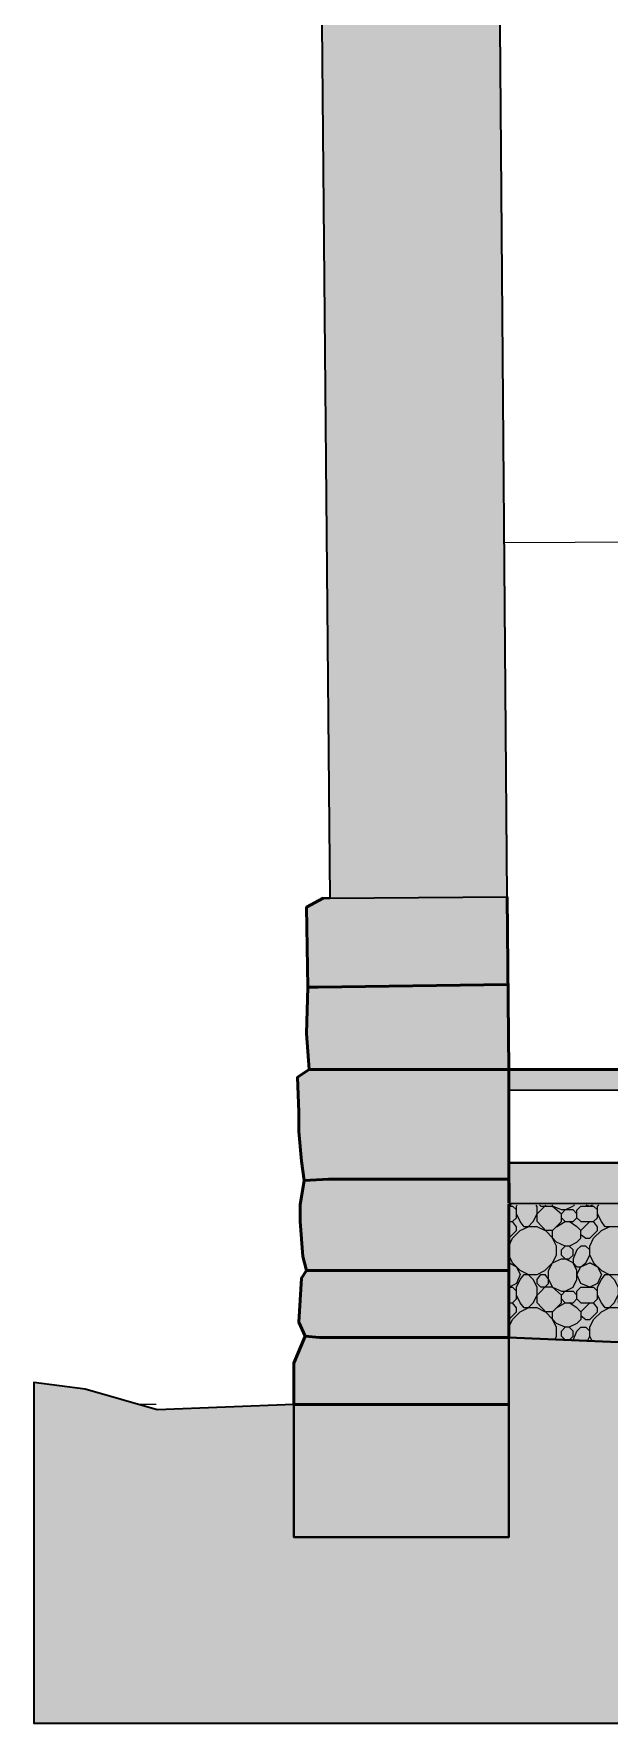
# Model space of a CAD drawing. Header units: millimetres. Extents: x 547603 to 562803, y -796635 to -788200.
# Drawn here: x 547603 to 549023, y -796635 to -792468 of the extents above; entities that cross this region are included whole.
import ezdxf

# ---------------------------------------------------------------- set-up
doc = ezdxf.new("R2010")
doc.units = ezdxf.units.MM
for name, color, linetype, lineweight in [('A-ALV-___-___-EXI', 250, 'Continuous', 35), ('A-BAS-___-___-EXI', 250, 'Continuous', 35), ('A-PIS-___-___-EXI', 250, 'Continuous', 25)]:
    doc.layers.add(name, color=color, linetype=linetype, lineweight=lineweight)

msp = doc.modelspace()

# ---------------------------------------------------------------- hatches: boundary and pattern name
at = {"layer": 'A-ALV-___-___-EXI'}
h = msp.add_hatch(color=11, dxfattribs=at)
h.paths.add_polyline_path([(557138.8, -794600.1), (557539.2, -794597), (557539.2, -790968), (557739.4, -790955.3), (557748.9, -790872.7), (557138.8, -790599.4), (557138.8, -792536.9)])
h.paths.add_polyline_path([(548333.4, -794600.1), (548771.6, -794597), (548749.7, -791937.2), (548695.7, -791937.2), (548702, -790634.4), (548063.3, -790917.2), (548063.3, -791006.2), (548193.6, -791006.2), (548193.6, -791095.1), (548301.6, -791095.1), (548314.7, -792536.9)])
at = {"layer": 'A-BAS-___-___-EXI', "transparency": 33554636}
msp.add_hatch(color=9, dxfattribs=at).paths.add_polyline_path([(548775.1, -796176.3), (548775.1, -795683.7), (549296.2, -795706), (549820.6, -795715.5), (550341.7, -795712.3), (551908.3, -795645.6), (552953.8, -795610.6), (553999.2, -795578.9), (554523.5, -795572.5), (555044.7, -795575.7), (556090.1, -795601.1), (556614.5, -795597.9), (557138.8, -795588.4), (557685.3, -795588.4), (557685.3, -795184.8), (561406.4, -795184.8), (561406.4, -795632.9), (561555.8, -795632.9), (561555.8, -795035.5), (557539.2, -795035.5), (557539.2, -794597), (557138.8, -794600.1), (557138.8, -795353.3), (548777.8, -795353.3), (548771.6, -794597), (548317.3, -794600.3), (548276.2, -794622.4), (548279.4, -794819.4), (548276.2, -794933.8), (548282.6, -795022.8), (548254, -795041.8), (548257.1, -795127.6), (548257.1, -795175.3), (548263.5, -795248.4), (548269.8, -795296.1), (548260.3, -795356.4), (548260.3, -795397.7), (548266.7, -795483.5), (548276.2, -795518.5), (548263.5, -795537.6), (548257.1, -795645.6), (548273, -795680.6), (548244.4, -795747.3), (548244.4, -796176.3)])
at = {"layer": 'A-BAS-___-___-EXI', "true_color": 0xcb9898}
msp.add_hatch(color=253, dxfattribs=at).paths.add_polyline_path([(560249.5, -796634.9), (562802.5, -796634.9), (562802.5, -795250.7), (562483.7, -795286.5), (562432.8, -795242), (562210.4, -795251.6), (561860.8, -795226.1), (561555.8, -795232.5), (561555.8, -795632.9), (561406.4, -795632.9), (561406.4, -795184.8), (557685.3, -795184.8), (557685.3, -795588.4), (557138.8, -795588.4), (556614.5, -795597.9), (556090.1, -795601.1), (555044.7, -795575.7), (554523.5, -795572.5), (553999.2, -795578.9), (552953.8, -795610.6), (551908.3, -795645.6), (550341.7, -795712.3), (549820.6, -795715.5), (549258, -795704.3), (548775.1, -795683.7), (548775.1, -796176.3), (548244.4, -796176.3), (548244.4, -795849), (547907.6, -795861.7), (547729.6, -795810.8), (547602.5, -795794.9), (547602.5, -796634.9), (558051.2, -796634.9)])
at = {"layer": 'A-PIS-___-___-EXI', "true_color": 0xc19a82, "transparency": 33554636}
h = msp.add_hatch(color=33, dxfattribs=at)
h.paths.add_polyline_path([(555852.9, -795353.3), (557138.8, -795353.3), (557138.8, -795251.6), (556836.9, -795251.6), (556836.9, -795073.6), (557138.8, -795073.6), (557138.8, -795022.8), (548775.5, -795022.8), (548775.5, -795073.6), (549102.4, -795073.6), (549102.4, -795251.6), (548777, -795251.6), (548777.8, -795353.3), (553654.6, -795353.3)])
h.paths.add_polyline_path([(550503.8, -795251.6), (550503.8, -795073.6), (550904.1, -795073.6), (550904.1, -795251.6)])
h.paths.add_polyline_path([(551333.5, -795251.6), (551333.5, -795073.6), (551719, -795073.6), (551719, -795251.6), (551456.3, -795251.6)])
h.paths.add_polyline_path([(552483.5, -795251.6), (552083.1, -795251.6), (552083.1, -795073.6), (552483.5, -795073.6)])
h.paths.add_polyline_path([(553214.3, -795251.6), (552813.9, -795251.6), (552813.9, -795073.6), (553214.3, -795073.6)])
h.paths.add_polyline_path([(549772.9, -795251.6), (549372.5, -795251.6), (549372.5, -795073.6), (549772.9, -795073.6)])
h.paths.add_polyline_path([(553637, -795251.6), (553637, -795073.6), (554037.4, -795073.6), (554037.4, -795251.6), (553654.6, -795251.6)])
h.paths.add_polyline_path([(556338, -795251.6), (555937.6, -795251.6), (555937.6, -795073.6), (556338, -795073.6)])
h.paths.add_polyline_path([(555626.2, -795251.6), (555225.8, -795251.6), (555225.8, -795073.6), (555626.2, -795073.6)])
h.paths.add_polyline_path([(554835, -795251.6), (554437.7, -795251.6), (554437.7, -795073.6), (554835, -795073.6)])
h.paths.add_polyline_path([(561381, -795035.5), (561555.8, -795035.5), (561555.8, -794937), (561546.2, -794937), (561546.2, -794539.8), (561568.5, -794539.8), (561568.5, -794501.6), (561368.3, -794501.6), (561368.3, -794539.8), (561387.4, -794539.8), (561387.4, -794937), (561381, -794937)])

# ---------------------------------------------------------------- linework, layer by layer
at = {"layer": 'A-ALV-___-___-EXI', "color": 252, "lineweight": 9}
msp.add_line((548764.4, -793723.1), (549458.3, -793719.9), dxfattribs=at)
at = {"layer": 'A-ALV-___-___-EXI', "color": 8, "lineweight": 50}
for p, q in [((548304.8, -794819.4), (548771.9, -794813)), ((548330.2, -795292.9), (548775.1, -795292.9)), ((548311.2, -795518.5), (548775.1, -795518.5))]:
    msp.add_line(p, q, dxfattribs=at)
at = {"layer": 'A-ALV-___-___-EXI', "color": 9, "lineweight": 9}
for p, q in [((548794.7, -795359.1), (548796.3, -795357.5)), ((548844.9, -795359.5), (548842.6, -795357.2)), ((548778.3, -795683.7), (548775.1, -795680.6))]:
    msp.add_line(p, q, dxfattribs=at)
at = {"layer": 'A-ALV-___-___-EXI', "color": 18, "lineweight": 9}
msp.add_line((547904.4, -795849), (547863.1, -795849), dxfattribs=at)
at = {"layer": 'A-ALV-___-___-EXI', "color": 32, "lineweight": 9}
msp.add_line((548199.9, -795850.6), (548199.9, -795849), dxfattribs=at)
at = {"layer": 'A-ALV-___-___-EXI'}
msp.add_lwpolyline([(548317.5, -794600.1), (548333.4, -794600.1), (548771.6, -794597), (548749.7, -791937.2), (548695.8, -791937.2)], dxfattribs=at)
at = {"layer": 'A-ALV-___-___-EXI', "color": 8, "lineweight": 50, "flags": 128}
for points in [[(548775.1, -795849), (548244.4, -795849), (548244.4, -795747.3), (548273, -795680.6), (548308, -795683.7), (548273, -795680.6), (548257.1, -795645.6), (548263.5, -795537.6), (548276.2, -795518.5), (548311.2, -795518.5), (548276.2, -795518.5), (548266.7, -795483.5), (548260.3, -795397.7), (548260.3, -795356.4), (548269.8, -795296.1), (548330.2, -795292.9), (548269.8, -795296.1), (548263.5, -795248.4), (548257.1, -795175.3), (548257.1, -795127.6), (548254, -795041.8), (548282.6, -795022.8), (548298.4, -795022.8), (548282.6, -795022.8), (548276.2, -794933.8), (548279.4, -794819.4), (548304.8, -794819.4), (548279.4, -794819.4), (548276.2, -794622.4), (548317.3, -794600.3)], [(548771.6, -794597), (548775.1, -795022.8), (548298.4, -795022.8)]]:
    msp.add_lwpolyline(points, dxfattribs=at)
at = {"layer": 'A-ALV-___-___-EXI', "color": 238, "lineweight": 50}
msp.add_lwpolyline([(548775.1, -795351.4), (548775.1, -795022.8), (548775.1, -794997.3)], dxfattribs=at)
at = {"layer": 'A-ALV-___-___-EXI', "color": 8, "lineweight": 50}
msp.add_lwpolyline([(548308, -795683.7), (548775.1, -795683.7), (548775.1, -795354.1)], dxfattribs=at)
at = {"layer": 'A-ALV-___-___-EXI', "color": 9, "lineweight": 9, "flags": 128}
for points in [[(548781.5, -795356.4), (548775.1, -795359.6), (548784.6, -795359.6), (548794.2, -795369.1)], [(548851.4, -795356.4), (548854.5, -795359.6), (548883.1, -795359.6), (548883.1, -795356.4)]]:
    msp.add_lwpolyline(points, dxfattribs=at)
at = {"layer": 'A-BAS-___-___-EXI', "color": 9, "lineweight": 9}
for p, q in [((548883.3, -795359.8), (548905.4, -795378.7)), ((548883.1, -795420), (548905.4, -795397.7)), ((548892.7, -795410.4), (548914.9, -795397.7)), ((548943.5, -795410.4), (548924.4, -795397.7)), ((548953, -795420), (548944.1, -795411)), ((548892.7, -795610.6), (548914.9, -795597.9)), ((548981.3, -795692.5), (548975.3, -795680.6))]:
    msp.add_line(p, q, dxfattribs=at)
at = {"layer": 'A-BAS-___-___-EXI'}
msp.add_lwpolyline([(548301.6, -791095.1), (548333.4, -794600.1), (548317.3, -794600.3), (548276.2, -794622.4), (548279.4, -794819.4), (548276.2, -794933.8), (548282.6, -795022.8), (548254, -795041.8), (548257.1, -795127.6), (548257.1, -795175.3), (548263.5, -795248.4), (548269.8, -795296.1), (548260.3, -795356.4), (548260.3, -795397.7), (548266.7, -795483.5), (548276.2, -795518.5), (548263.5, -795537.6), (548257.1, -795645.6), (548273, -795680.6), (548244.4, -795747.3), (548244.4, -796176.3), (548775.1, -796176.3), (548775.1, -795683.7), (549296.2, -795706), (548775.1, -795683.7), (548775.1, -796176.3), (548244.4, -796176.3), (548244.4, -795849), (547907.6, -795861.7), (547729.6, -795810.8), (547602.5, -795794.9), (547602.5, -796634.9), (562802.5, -796634.9)], dxfattribs=at)
at = {"layer": 'A-BAS-___-___-EXI', "color": 33, "lineweight": 9}
msp.add_lwpolyline([(552083.1, -795251.6), (551719, -795251.6), (551333.5, -795251.6), (550904.1, -795251.6), (550503.8, -795251.6), (549772.9, -795251.6), (549372.5, -795251.6), (549102.4, -795251.6), (548777, -795251.6), (548775.1, -795251.6)], dxfattribs=at)
at = {"layer": 'A-BAS-___-___-EXI', "color": 9, "lineweight": 9, "flags": 128}
for points in [[(548775.1, -795458.1), (548784.6, -795439), (548803.7, -795420), (548822.8, -795410.4), (548835.5, -795397.7), (548845, -795378.7), (548866.6, -795357.1)], [(548775.1, -795397.7), (548784.6, -795397.7), (548794.2, -795388.2), (548794.2, -795359.6)], [(548924.4, -795458.1), (548914.9, -795458.1), (548892.7, -795448.6), (548845, -795397.7), (548845, -795359.6)], [(548943.5, -795378.7), (548934, -795369.1), (548905.4, -795369.1), (548883.5, -795359.8)], [(548905.4, -795397.6), (548905.4, -795378.7), (548914.9, -795369.1), (548933.3, -795360)], [(548905.4, -795388.2), (548914.9, -795397.7), (548934, -795397.7), (548943.5, -795388.2), (548943.5, -795369.1)], [(548994.4, -795388.2), (548994.4, -795359.6), (548997.5, -795356.4)], [(548775.1, -795439), (548794.2, -795420), (548794.2, -795410.4), (548784.6, -795397.7)], [(548775.3, -795657.9), (548784.6, -795639.2), (548803.7, -795620.2), (548822.8, -795610.6), (548835.5, -795597.9), (548845, -795578.9), (548873.6, -795550.3), (548873.6, -795518.5), (548892.7, -795480.4), (548892.7, -795458.1), (548883.1, -795439), (548883.1, -795420), (548864.1, -795420), (548845, -795410.4), (548813.2, -795410.4), (548803.7, -795397.7), (548794.2, -795378.7)], [(548775.8, -795597.9), (548784.6, -795597.9), (548794.2, -795588.4), (548794.2, -795559.8), (548803.7, -795540.7), (548813.2, -795528), (548845, -795528), (548864.1, -795518.5), (548883.1, -795499.4), (548905.4, -795489.9), (548924.4, -795489.9), (548934, -795480.4), (548934, -795467.6), (548924.4, -795458.1), (548943.5, -795448.6), (548953, -795439), (548953, -795420), (548974.6, -795398.4)], [(548943.5, -795467.6), (548934, -795489.9), (548934, -795499.4), (548943.5, -795509), (548953, -795509), (548965.8, -795499.4), (548975.3, -795480.4), (548975.3, -795458.1), (548984.8, -795439), (549003.9, -795420), (549023, -795410.4)], [(548943.5, -795388.2), (548953, -795397.7), (548984.8, -795397.7), (548994.4, -795388.2)], [(548953, -795429.5), (548965.8, -795439), (548975.3, -795439), (548994.4, -795420), (548994.4, -795410.4), (548984.8, -795397.7)], [(548969.6, -795692), (548975.3, -795680.6), (548975.3, -795658.3), (548984.8, -795639.2), (549003.9, -795620.2), (549023, -795610.6), (549035.7, -795597.9), (549045.2, -795578.9), (549073.8, -795550.3), (549073.8, -795518.5), (549092.9, -795480.4), (549092.9, -795458.1), (549083.3, -795439), (549083.3, -795420), (549064.3, -795420), (549045.2, -795410.4), (549013.4, -795410.4), (549003.9, -795397.7), (548994.4, -795378.7)], [(548943.5, -795588.4), (548953, -795597.9), (548984.8, -795597.9), (548994.4, -795588.4), (548994.4, -795559.8), (549003.9, -795540.7), (549013.4, -795528), (549045.2, -795528), (549064.3, -795518.5), (549083.3, -795499.4), (549105.6, -795489.9), (549124.6, -795489.9), (549134.2, -795480.4), (549134.2, -795467.6), (549124.6, -795458.1), (549143.7, -795448.6), (549152.9, -795439.4)], [(548975.3, -795597.9), (548953, -795620.2), (548953, -795639.2), (548943.5, -795648.8), (548924.4, -795658.3), (548914.9, -795658.3), (548892.7, -795648.8), (548845, -795597.9), (548845, -795559.8), (548835.5, -795540.7), (548822.8, -795528), (548803.7, -795518.5), (548784.6, -795499.4), (548775.1, -795480.4)], [(548883.1, -795620.2), (548905.4, -795597.9), (548905.4, -795578.9), (548914.9, -795569.3), (548934, -795559.8), (548943.5, -795540.7), (548943.5, -795518.5), (548934, -795499.4), (548914.9, -795489.9), (548905.4, -795480.4), (548905.4, -795467.6), (548914.9, -795458.1)], [(548975.3, -795467.6), (548965.8, -795458.1), (548953, -795458.1), (548944.5, -795466.7)], [(548975.3, -795480.4), (548984.8, -795499.4), (549003.9, -795518.5), (549023, -795528), (549035.7, -795540.7), (549045.2, -795559.8), (549045.2, -795597.9), (549092.9, -795648.8), (549115.1, -795658.3), (549105.6, -795667.8), (549105.6, -795680.6), (549115.1, -795690.1), (549132.9, -795699)], [(548794.2, -795509), (548775.1, -795499.4), (548794.2, -795509), (548803.7, -795528), (548794.2, -795550.3), (548776.1, -795559.3)], [(548905.4, -795578.9), (548883.1, -795559.8), (548854.5, -795559.8), (548845, -795550.3), (548845, -795540.7), (548854.5, -795528), (548864.1, -795528), (548873.6, -795540.7), (548883.1, -795559.8), (548905.4, -795569.3), (548934, -795569.3), (548943.5, -795578.9)], [(548994.4, -795509), (548975.3, -795499.4), (548994.4, -795509), (549003.9, -795528), (548994.4, -795550.3), (548975.3, -795559.8), (548953, -795550.3), (548943.5, -795528), (548953, -795509), (548975.3, -795499.4)], [(548776.1, -795559.8), (548784.6, -795559.8), (548794.2, -795569.3)], [(548890, -795688.6), (548892.7, -795680.6), (548892.7, -795658.3), (548883.1, -795639.2), (548883.1, -795620.2), (548864.1, -795620.2), (548845, -795610.6), (548813.2, -795610.6), (548803.7, -795597.9), (548794.2, -795578.9)], [(548905.4, -795588.4), (548914.9, -795597.9), (548934, -795597.9), (548943.5, -795588.4), (548943.5, -795569.3), (548953, -795559.8), (548984.8, -795559.8), (548994.4, -795569.3)], [(549175.5, -795597.9), (549153.2, -795620.2), (549153.2, -795639.2), (549143.7, -795648.8), (549124.6, -795658.3), (549134.2, -795667.8), (549134.2, -795680.6), (549124.6, -795690.1), (549105.6, -795690.1), (549086.5, -795696.4), (549092.9, -795680.6), (549092.9, -795658.3), (549083.3, -795639.2), (549083.3, -795620.2), (549064.3, -795620.2), (549045.2, -795610.6), (549013.4, -795610.6), (549003.9, -795597.9), (548994.4, -795578.9)], [(548775.5, -795638.9), (548794.2, -795620.2), (548794.2, -795610.6), (548784.6, -795597.9)], [(548953, -795620.2), (548943.5, -795610.6), (548924.4, -795597.9)], [(548953, -795629.7), (548965.8, -795639.2), (548975.3, -795639.2), (548994.4, -795620.2), (548994.4, -795610.6), (548984.8, -795597.9)], [(548914.5, -795689.7), (548905.4, -795680.6), (548905.4, -795667.8), (548914.9, -795658.3)], [(548924.4, -795690.1), (548934, -795680.6), (548934, -795667.8), (548924.4, -795658.3)], [(548934, -795690.1), (548943.5, -795667.8), (548953, -795658.3), (548965.8, -795658.3), (548975.3, -795667.8)]]:
    msp.add_lwpolyline(points, dxfattribs=at)
at = {"layer": 'A-PIS-___-___-EXI', "color": 9, "lineweight": 9}
msp.add_line((548934, -795359.6), (548937.2, -795356.4), dxfattribs=at)
at = {"layer": 'A-PIS-___-___-EXI'}
msp.add_lwpolyline([(557138.8, -794600.1), (557138.8, -795022.8), (557138.8, -795073.6), (557138.8, -795251.6), (557138.8, -795353.3), (548777.8, -795353.3), (548777, -795251.6), (548771.6, -794597), (548333.4, -794600.1)], dxfattribs=at)
msp.add_lwpolyline([(548775.5, -795073.6), (549102.4, -795073.6), (549102.4, -795251.6), (548777, -795251.6), (548777.8, -795353.3), (557138.8, -795353.3), (557138.8, -795251.6), (556836.9, -795251.6), (556836.9, -795073.6), (557138.8, -795073.6), (557138.8, -795022.8), (548775.5, -795022.8)], close=True, dxfattribs=at)
at = {"layer": 'A-PIS-___-___-EXI', "color": 238, "lineweight": 50}
msp.add_lwpolyline([(548775.5, -795022.8), (557138.8, -795022.8), (557539.2, -795022.8), (557542.3, -795022.8)], dxfattribs=at)
at = {"layer": 'A-PIS-___-___-EXI', "color": 43, "lineweight": 9, "flags": 128}
msp.add_lwpolyline([(552083.1, -795073.6), (551719, -795073.6), (551333.5, -795073.6), (550904.1, -795073.6), (550503.8, -795073.6), (549772.9, -795073.6), (549372.5, -795073.6), (549102.4, -795073.6), (548775.5, -795073.6), (549102.4, -795073.6), (549102.4, -795254.7), (548777, -795254.7), (548775.1, -795254.7)], dxfattribs=at)
at = {"layer": 'A-PIS-___-___-EXI', "color": 253, "lineweight": 9}
msp.add_lwpolyline([(557138.8, -795353.3), (548777.8, -795353.3), (548775.1, -795353.3)], dxfattribs=at)
at = {"layer": 'A-PIS-___-___-EXI', "color": 9, "lineweight": 9, "flags": 128}
for points in [[(548943.9, -795368.8), (548953, -795359.6), (548984.8, -795359.6), (548994.4, -795369.1)], [(548965.8, -795356.4), (548975.3, -795359.6), (548981.6, -795356.4)]]:
    msp.add_lwpolyline(points, dxfattribs=at)

doc.saveas('drawing.dxf')
